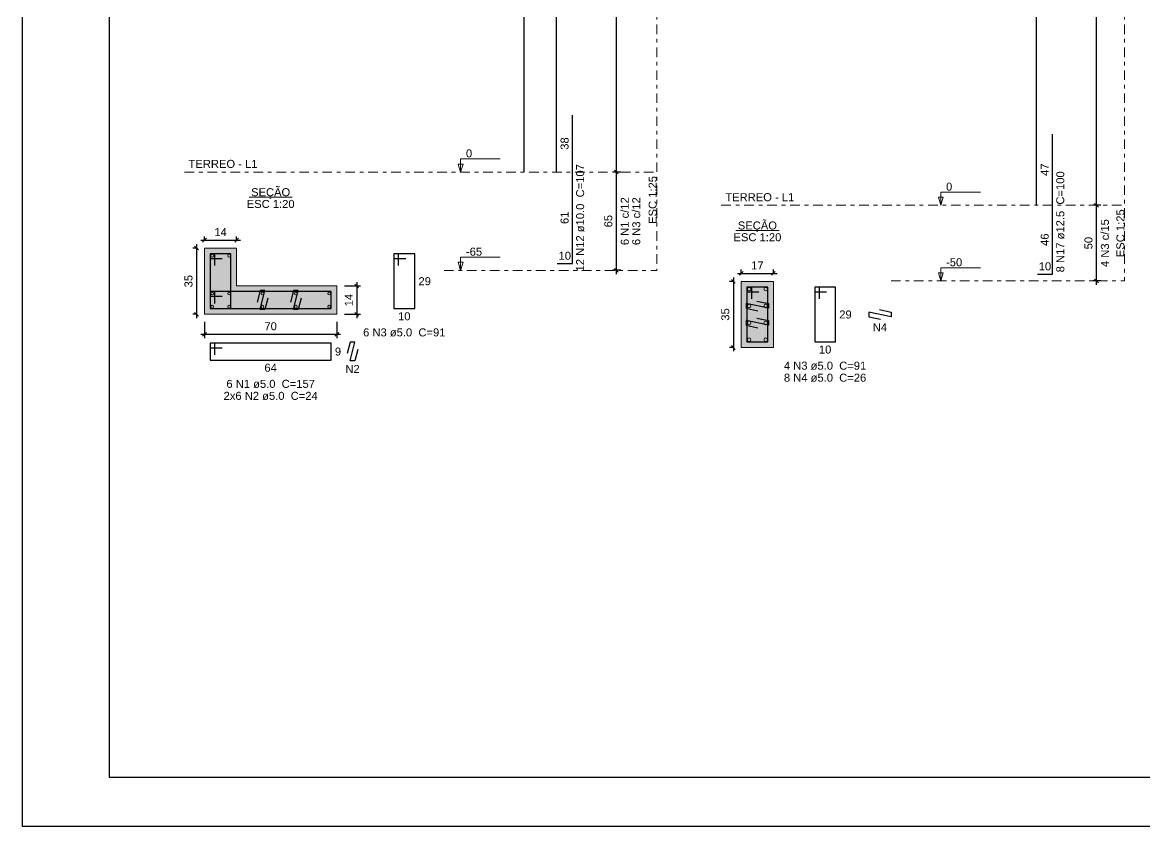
# Model space of a CAD drawing. Header units: millimetres. Extents: x -34 to 951, y -76 to 463.
# Drawn here: x 383.53 to 413.23, y -76.32 to -55.06 of the extents above; entities that cross this region are included whole.
import ezdxf

# ---------------------------------------------------------------- set-up
doc = ezdxf.new("R2010")
doc.units = ezdxf.units.MM
doc.header["$MEASUREMENT"] = 0
doc.linetypes.add('DASHDOT', pattern=[2.54, 1.27, -0.635, 0, -0.635])
doc.linetypes.add('NULL', pattern=[0])
for name, color, linetype, lineweight in [('Descrição da armadura', 7, 'Continuous', 0), ('DT-Barras na forma', 7, 'Continuous', 30), ('DT-Barras no corte', 5, 'Continuous', 5), ('DT-Barras rebatidas', 7, 'Continuous', 30), ('DT-Cotas', 7, 'Continuous', 5), ('DT-Forma', 5, 'Continuous', 5), ('DT-Hachura seção pilares', 252, 'Continuous', 5), ('DT-Pontilhado', 7, 'DASHDOT', 5), ('DT-Textos', 7, 'Continuous', 5), ('Textos armaduras', 7, 'Continuous', 0)]:
    doc.layers.add(name, color=color, linetype=linetype, lineweight=lineweight)
doc.styles.add('Arial', font='arial.ttf')
doc.dimstyles.new('UM_20.000000', dxfattribs={"dimtxt": 0.18, "dimasz": 0.1, "dimexe": 0.1, "dimexo": 0.2, "dimgap": 0, "dimtad": 1, "dimtih": 1, "dimtoh": 1, "dimdec": 1, "dimlfac": 20, "dimzin": 0, "dimdsep": 46, "dimtxsty": 'Standard', "dimcen": 0.09, "dimdle": 0.1, "dimadec": 1, "dimazin": 2, "dimtfac": 1, "dimtdec": 4, "dimtofl": 0, "dimtmove": 0, "dimatfit": 3, "dimfxl": 1, "dimtolj": 1, "dimarcsym": 0})
doc.dimstyles.new('UM_25.000000', dxfattribs={"dimtxt": 0.18, "dimasz": 0.1, "dimexe": 0.1, "dimexo": 0.2, "dimgap": 0, "dimtad": 1, "dimtih": 1, "dimtoh": 1, "dimdec": 1, "dimlfac": 25, "dimzin": 0, "dimdsep": 46, "dimtxsty": 'Standard', "dimcen": 0.09, "dimdle": 0.1, "dimadec": 1, "dimazin": 2, "dimtfac": 1, "dimtdec": 4, "dimtofl": 0, "dimtmove": 0, "dimatfit": 3, "dimfxl": 1, "dimtolj": 1, "dimarcsym": 0})

# ---------------------------------------------------------------- blocks, each defined once
blk = doc.blocks.new('_Oblique')
at = {"color": 0, "linetype": 'ByBlock', "lineweight": -2}
blk.add_line((-0.5, -0.5), (0.5, 0.5), dxfattribs=at)
blk = doc.blocks.new('*D657')
at = {"layer": 'Defpoints', "color": 0, "transparency": 16777216}
for p in [(399.252, -45.812), (399.57, -45.812), (399.57, -59.012)]:
    blk.add_point(p, dxfattribs=at)
at = {"layer": 'DT-Cotas', "color": 0, "lineweight": -2, "transparency": 16777216}
for p, q in [((399.252, -59.112), (399.252, -45.712)), ((399.37, -45.812), (399.152, -45.812)), ((399.37, -59.012), (399.152, -59.012))]:
    blk.add_line(p, q, dxfattribs=at)
at = {"layer": 'DT-Cotas', "color": 0, "lineweight": -2, "transparency": 16777216, "xscale": 0.1, "yscale": 0.1, "zscale": 0.1}
for p, rotation in [((399.252, -45.812), 90), ((399.252, -59.012), 270)]:
    blk.add_blockref('_Oblique', p, dxfattribs=dict(at, rotation=rotation))
at = {"layer": 'DT-Cotas', "color": 7, "transparency": 16777216, "insert": (399.04, -52.412), "char_height": 0.2118, "attachment_point": 5, "rotation": 90, "style": 'Arial'}
blk.add_mtext('\\A1;330', dxfattribs=at)
blk = doc.blocks.new('*D658')
at = {"layer": 'Defpoints', "color": 0, "transparency": 16777216}
for p in [(399.252, -45.812), (399.57, -45.812), (399.57, -59.012)]:
    blk.add_point(p, dxfattribs=at)
at = {"layer": 'DT-Cotas', "color": 0, "lineweight": -2, "transparency": 16777216}
for p, q in [((399.252, -59.112), (399.252, -45.712)), ((399.37, -45.812), (399.152, -45.812)), ((399.37, -59.012), (399.152, -59.012))]:
    blk.add_line(p, q, dxfattribs=at)
at = {"layer": 'DT-Cotas', "color": 0, "lineweight": -2, "transparency": 16777216, "xscale": 0.1, "yscale": 0.1, "zscale": 0.1}
for p, rotation in [((399.252, -45.812), 90), ((399.252, -59.012), 270)]:
    blk.add_blockref('_Oblique', p, dxfattribs=dict(at, rotation=rotation))
at = {"layer": 'DT-Cotas', "color": 7, "transparency": 16777216, "insert": (399.04, -52.412), "char_height": 0.2118, "attachment_point": 5, "rotation": 90, "style": 'Arial'}
blk.add_mtext('\\A1;330', dxfattribs=at)
blk = doc.blocks.new('*D659')
at = {"layer": 'Defpoints', "color": 0, "transparency": 16777216}
for p in [(399.252, -45.812), (399.57, -45.812), (399.57, -59.012)]:
    blk.add_point(p, dxfattribs=at)
at = {"layer": 'DT-Cotas', "color": 0, "lineweight": -2, "transparency": 16777216}
for p, q in [((399.252, -59.112), (399.252, -45.712)), ((399.37, -45.812), (399.152, -45.812)), ((399.37, -59.012), (399.152, -59.012))]:
    blk.add_line(p, q, dxfattribs=at)
at = {"layer": 'DT-Cotas', "color": 0, "lineweight": -2, "transparency": 16777216, "xscale": 0.1, "yscale": 0.1, "zscale": 0.1}
for p, rotation in [((399.252, -45.812), 90), ((399.252, -59.012), 270)]:
    blk.add_blockref('_Oblique', p, dxfattribs=dict(at, rotation=rotation))
blk = doc.blocks.new('*D660')
at = {"layer": 'Defpoints', "color": 0, "transparency": 16777216}
for p in [(388.353, -61.024), (388.141, -62.774), (388.353, -62.774)]:
    blk.add_point(p, dxfattribs=at)
at = {"layer": 'DT-Cotas', "color": 0, "lineweight": -2, "transparency": 16777216}
for p, q in [((388.153, -61.024), (388.041, -61.024)), ((388.141, -60.924), (388.141, -62.874)), ((388.153, -62.774), (388.041, -62.774))]:
    blk.add_line(p, q, dxfattribs=at)
at = {"layer": 'DT-Cotas', "color": 0, "lineweight": -2, "transparency": 16777216, "xscale": 0.1, "yscale": 0.1, "zscale": 0.1}
for p, rotation in [((388.141, -61.024), 90), ((388.141, -62.774), 270)]:
    blk.add_blockref('_Oblique', p, dxfattribs=dict(at, rotation=rotation))
at = {"layer": 'DT-Cotas', "color": 7, "transparency": 16777216, "insert": (387.929, -61.899), "char_height": 0.2118, "attachment_point": 5, "rotation": 90, "style": 'Arial'}
blk.add_mtext('\\A1;35', dxfattribs=at)
blk = doc.blocks.new('*D661')
at = {"layer": 'Defpoints', "color": 0, "transparency": 16777216}
for p in [(389.203, -60.813), (388.353, -61.024), (389.203, -61.024)]:
    blk.add_point(p, dxfattribs=at)
at = {"layer": 'DT-Cotas', "color": 0, "lineweight": -2, "transparency": 16777216}
for p, q in [((388.253, -60.813), (389.303, -60.813)), ((388.353, -60.824), (388.353, -60.713)), ((389.203, -60.824), (389.203, -60.713))]:
    blk.add_line(p, q, dxfattribs=at)
at = {"layer": 'DT-Cotas', "color": 0, "lineweight": -2, "transparency": 16777216, "xscale": 0.1, "yscale": 0.1, "zscale": 0.1, "rotation": 180}
blk.add_blockref('_Oblique', (388.353, -60.813), dxfattribs=at)
at = {"layer": 'DT-Cotas', "color": 0, "lineweight": -2, "transparency": 16777216, "xscale": 0.1, "yscale": 0.1, "zscale": 0.1}
blk.add_blockref('_Oblique', (389.203, -60.813), dxfattribs=at)
at = {"layer": 'DT-Cotas', "color": 7, "transparency": 16777216, "insert": (388.778, -60.601), "char_height": 0.2118, "attachment_point": 5, "style": 'Arial'}
blk.add_mtext('\\A1;14', dxfattribs=at)
blk = doc.blocks.new('*D662')
at = {"layer": 'Defpoints', "color": 0, "transparency": 16777216}
for p in [(391.853, -62.024), (391.853, -62.774), (392.382, -62.774)]:
    blk.add_point(p, dxfattribs=at)
at = {"layer": 'DT-Cotas', "color": 0, "lineweight": -2, "transparency": 16777216}
for p, q in [((392.053, -62.024), (392.482, -62.024)), ((392.382, -61.924), (392.382, -62.874)), ((392.053, -62.774), (392.482, -62.774))]:
    blk.add_line(p, q, dxfattribs=at)
at = {"layer": 'DT-Cotas', "color": 0, "lineweight": -2, "transparency": 16777216, "xscale": 0.1, "yscale": 0.1, "zscale": 0.1}
for p, rotation in [((392.382, -62.024), 90), ((392.382, -62.774), 270)]:
    blk.add_blockref('_Oblique', p, dxfattribs=dict(at, rotation=rotation))
at = {"layer": 'DT-Cotas', "color": 7, "transparency": 16777216, "insert": (392.171, -62.399), "char_height": 0.2118, "attachment_point": 5, "rotation": 90, "style": 'Arial'}
blk.add_mtext('\\A1;14', dxfattribs=at)
blk = doc.blocks.new('*D663')
at = {"layer": 'Defpoints', "color": 0, "transparency": 16777216}
for p in [(388.353, -62.774), (391.853, -62.774), (391.853, -63.304)]:
    blk.add_point(p, dxfattribs=at)
at = {"layer": 'DT-Cotas', "color": 0, "lineweight": -2, "transparency": 16777216}
for p, q in [((388.353, -62.974), (388.353, -63.404)), ((391.853, -62.974), (391.853, -63.404)), ((388.253, -63.304), (391.953, -63.304))]:
    blk.add_line(p, q, dxfattribs=at)
at = {"layer": 'DT-Cotas', "color": 0, "lineweight": -2, "transparency": 16777216, "xscale": 0.1, "yscale": 0.1, "zscale": 0.1, "rotation": 180}
blk.add_blockref('_Oblique', (388.353, -63.304), dxfattribs=at)
at = {"layer": 'DT-Cotas', "color": 0, "lineweight": -2, "transparency": 16777216, "xscale": 0.1, "yscale": 0.1, "zscale": 0.1}
blk.add_blockref('_Oblique', (391.853, -63.304), dxfattribs=at)
at = {"layer": 'DT-Cotas', "color": 7, "transparency": 16777216, "insert": (390.103, -63.092), "char_height": 0.2118, "attachment_point": 5, "style": 'Arial'}
blk.add_mtext('\\A1;70', dxfattribs=at)
blk = doc.blocks.new('*D664')
at = {"layer": 'Defpoints', "color": 0, "transparency": 16777216}
for p in [(399.252, -59.012), (399.57, -59.012), (399.57, -61.612)]:
    blk.add_point(p, dxfattribs=at)
at = {"layer": 'DT-Cotas', "color": 0, "lineweight": -2, "transparency": 16777216}
for p, q in [((399.37, -59.012), (399.152, -59.012)), ((399.252, -61.712), (399.252, -58.912)), ((399.37, -61.612), (399.152, -61.612))]:
    blk.add_line(p, q, dxfattribs=at)
at = {"layer": 'DT-Cotas', "color": 0, "lineweight": -2, "transparency": 16777216, "xscale": 0.1, "yscale": 0.1, "zscale": 0.1}
for p, rotation in [((399.252, -59.012), 90), ((399.252, -61.612), 270)]:
    blk.add_blockref('_Oblique', p, dxfattribs=dict(at, rotation=rotation))
at = {"layer": 'DT-Cotas', "color": 7, "transparency": 16777216, "insert": (399.04, -60.312), "char_height": 0.2118, "attachment_point": 5, "rotation": 90, "style": 'Arial'}
blk.add_mtext('\\A1;65', dxfattribs=at)
blk = doc.blocks.new('*D665')
at = {"layer": 'Defpoints', "color": 0, "transparency": 16777216}
for p in [(399.252, -59.012), (399.57, -59.012), (399.57, -61.612)]:
    blk.add_point(p, dxfattribs=at)
at = {"layer": 'DT-Cotas', "color": 0, "lineweight": -2, "transparency": 16777216}
for p, q in [((399.37, -59.012), (399.152, -59.012)), ((399.252, -61.712), (399.252, -58.912)), ((399.37, -61.612), (399.152, -61.612))]:
    blk.add_line(p, q, dxfattribs=at)
at = {"layer": 'DT-Cotas', "color": 0, "lineweight": -2, "transparency": 16777216, "xscale": 0.1, "yscale": 0.1, "zscale": 0.1}
for p, rotation in [((399.252, -59.012), 90), ((399.252, -61.612), 270)]:
    blk.add_blockref('_Oblique', p, dxfattribs=dict(at, rotation=rotation))
at = {"layer": 'DT-Cotas', "color": 7, "transparency": 16777216, "insert": (399.04, -60.312), "char_height": 0.2118, "attachment_point": 5, "rotation": 90, "style": 'Arial'}
blk.add_mtext('\\A1;65', dxfattribs=at)
blk = doc.blocks.new('*D666')
at = {"layer": 'Defpoints', "color": 0, "transparency": 16777216}
for p in [(399.252, -59.012), (399.57, -59.012), (399.57, -61.612)]:
    blk.add_point(p, dxfattribs=at)
at = {"layer": 'DT-Cotas', "color": 0, "lineweight": -2, "transparency": 16777216}
for p, q in [((399.37, -59.012), (399.152, -59.012)), ((399.252, -61.712), (399.252, -58.912)), ((399.37, -61.612), (399.152, -61.612))]:
    blk.add_line(p, q, dxfattribs=at)
at = {"layer": 'DT-Cotas', "color": 0, "lineweight": -2, "transparency": 16777216, "xscale": 0.1, "yscale": 0.1, "zscale": 0.1}
for p, rotation in [((399.252, -59.012), 90), ((399.252, -61.612), 270)]:
    blk.add_blockref('_Oblique', p, dxfattribs=dict(at, rotation=rotation))
blk = doc.blocks.new('*D672')
at = {"layer": 'Defpoints', "color": 0, "transparency": 16777216}
for p in [(411.959, -46.692), (412.277, -46.692), (412.277, -59.892)]:
    blk.add_point(p, dxfattribs=at)
at = {"layer": 'DT-Cotas', "color": 0, "lineweight": -2, "transparency": 16777216}
for p, q in [((411.959, -59.992), (411.959, -46.592)), ((412.077, -46.692), (411.859, -46.692)), ((412.077, -59.892), (411.859, -59.892))]:
    blk.add_line(p, q, dxfattribs=at)
at = {"layer": 'DT-Cotas', "color": 0, "lineweight": -2, "transparency": 16777216, "xscale": 0.1, "yscale": 0.1, "zscale": 0.1}
for p, rotation in [((411.959, -46.692), 90), ((411.959, -59.892), 270)]:
    blk.add_blockref('_Oblique', p, dxfattribs=dict(at, rotation=rotation))
at = {"layer": 'DT-Cotas', "color": 7, "transparency": 16777216, "insert": (411.747, -53.292), "char_height": 0.2118, "attachment_point": 5, "rotation": 90, "style": 'Arial'}
blk.add_mtext('\\A1;330', dxfattribs=at)
blk = doc.blocks.new('*D673')
at = {"layer": 'Defpoints', "color": 0, "transparency": 16777216}
for p in [(411.959, -46.692), (412.277, -46.692), (412.277, -59.892)]:
    blk.add_point(p, dxfattribs=at)
at = {"layer": 'DT-Cotas', "color": 0, "lineweight": -2, "transparency": 16777216}
for p, q in [((411.959, -59.992), (411.959, -46.592)), ((412.077, -46.692), (411.859, -46.692)), ((412.077, -59.892), (411.859, -59.892))]:
    blk.add_line(p, q, dxfattribs=at)
at = {"layer": 'DT-Cotas', "color": 0, "lineweight": -2, "transparency": 16777216, "xscale": 0.1, "yscale": 0.1, "zscale": 0.1}
for p, rotation in [((411.959, -46.692), 90), ((411.959, -59.892), 270)]:
    blk.add_blockref('_Oblique', p, dxfattribs=dict(at, rotation=rotation))
blk = doc.blocks.new('*D674')
at = {"layer": 'Defpoints', "color": 0, "transparency": 16777216}
for p in [(402.559, -61.904), (402.348, -63.654), (402.559, -63.654)]:
    blk.add_point(p, dxfattribs=at)
at = {"layer": 'DT-Cotas', "color": 0, "lineweight": -2, "transparency": 16777216}
for p, q in [((402.359, -61.904), (402.248, -61.904)), ((402.348, -61.804), (402.348, -63.754)), ((402.359, -63.654), (402.248, -63.654))]:
    blk.add_line(p, q, dxfattribs=at)
at = {"layer": 'DT-Cotas', "color": 0, "lineweight": -2, "transparency": 16777216, "xscale": 0.1, "yscale": 0.1, "zscale": 0.1}
for p, rotation in [((402.348, -61.904), 90), ((402.348, -63.654), 270)]:
    blk.add_blockref('_Oblique', p, dxfattribs=dict(at, rotation=rotation))
at = {"layer": 'DT-Cotas', "color": 7, "transparency": 16777216, "insert": (402.136, -62.779), "char_height": 0.2118, "attachment_point": 5, "rotation": 90, "style": 'Arial'}
blk.add_mtext('\\A1;35', dxfattribs=at)
blk = doc.blocks.new('*D675')
at = {"layer": 'Defpoints', "color": 0, "transparency": 16777216}
for p in [(403.409, -61.693), (402.559, -61.904), (403.409, -61.904)]:
    blk.add_point(p, dxfattribs=at)
at = {"layer": 'DT-Cotas', "color": 0, "lineweight": -2, "transparency": 16777216}
for p, q in [((402.459, -61.693), (403.509, -61.693)), ((402.559, -61.704), (402.559, -61.593)), ((403.409, -61.704), (403.409, -61.593))]:
    blk.add_line(p, q, dxfattribs=at)
at = {"layer": 'DT-Cotas', "color": 0, "lineweight": -2, "transparency": 16777216, "xscale": 0.1, "yscale": 0.1, "zscale": 0.1, "rotation": 180}
blk.add_blockref('_Oblique', (402.559, -61.693), dxfattribs=at)
at = {"layer": 'DT-Cotas', "color": 0, "lineweight": -2, "transparency": 16777216, "xscale": 0.1, "yscale": 0.1, "zscale": 0.1}
blk.add_blockref('_Oblique', (403.409, -61.693), dxfattribs=at)
at = {"layer": 'DT-Cotas', "color": 7, "transparency": 16777216, "insert": (402.984, -61.481), "char_height": 0.2118, "attachment_point": 5, "rotation": 0.0057, "style": 'Arial'}
blk.add_mtext('\\A1;17', dxfattribs=at)
blk = doc.blocks.new('*D676')
at = {"layer": 'Defpoints', "color": 0, "transparency": 16777216}
for p in [(411.959, -59.892), (412.277, -59.892), (412.277, -61.892)]:
    blk.add_point(p, dxfattribs=at)
at = {"layer": 'DT-Cotas', "color": 0, "lineweight": -2, "transparency": 16777216}
for p, q in [((412.077, -59.892), (411.859, -59.892)), ((411.959, -61.992), (411.959, -59.792)), ((412.077, -61.892), (411.859, -61.892))]:
    blk.add_line(p, q, dxfattribs=at)
at = {"layer": 'DT-Cotas', "color": 0, "lineweight": -2, "transparency": 16777216, "xscale": 0.1, "yscale": 0.1, "zscale": 0.1}
for p, rotation in [((411.959, -59.892), 90), ((411.959, -61.892), 270)]:
    blk.add_blockref('_Oblique', p, dxfattribs=dict(at, rotation=rotation))
at = {"layer": 'DT-Cotas', "color": 7, "transparency": 16777216, "insert": (411.747, -60.892), "char_height": 0.2118, "attachment_point": 5, "rotation": 90, "style": 'Arial'}
blk.add_mtext('\\A1;50', dxfattribs=at)
blk = doc.blocks.new('*D677')
at = {"layer": 'Defpoints', "color": 0, "transparency": 16777216}
for p in [(411.959, -59.892), (412.277, -59.892), (412.277, -61.892)]:
    blk.add_point(p, dxfattribs=at)
at = {"layer": 'DT-Cotas', "color": 0, "lineweight": -2, "transparency": 16777216}
for p, q in [((412.077, -59.892), (411.859, -59.892)), ((411.959, -61.992), (411.959, -59.792)), ((412.077, -61.892), (411.859, -61.892))]:
    blk.add_line(p, q, dxfattribs=at)
at = {"layer": 'DT-Cotas', "color": 0, "lineweight": -2, "transparency": 16777216, "xscale": 0.1, "yscale": 0.1, "zscale": 0.1}
for p, rotation in [((411.959, -59.892), 90), ((411.959, -61.892), 270)]:
    blk.add_blockref('_Oblique', p, dxfattribs=dict(at, rotation=rotation))

msp = doc.modelspace()

# ---------------------------------------------------------------- hatches: boundary and pattern name
at = {"layer": 'DT-Hachura seção pilares', "linetype": 'Continuous'}
for points in [[(388.3529, -62.7743), (388.3529, -62.7743), (391.8529, -62.7743), (391.8529, -62.0243), (389.2029, -62.0243), (389.2029, -61.0243), (388.3529, -61.0243), (388.3529, -62.7743)], [(402.5593, -63.6543), (402.5593, -63.6543), (403.4093, -63.6543), (403.4093, -61.9043), (402.5593, -61.9043), (402.5593, -63.6543)]]:
    msp.add_hatch(color=252, dxfattribs=at).paths.add_polyline_path(points)

# ---------------------------------------------------------------- linework, layer by layer
at = {"color": 7}
for p, q in [((383.534, -76.3225), (383.534, 7.7775)), ((385.834, -75.0225), (385.834, 6.4775)), ((500.134, -75.0225), (385.834, -75.0225)), ((502.434, -76.3225), (383.534, -76.3225))]:
    msp.add_line(p, q, dxfattribs=at)
at = {"layer": 'DT-Barras na forma'}
for points in [[(388.6279, -61.4868), (388.6279, -61.1743), (388.5029, -61.1743), (388.5029, -62.6243), (389.0529, -62.6243), (389.0529, -61.1743), (388.5029, -61.1743), (388.5029, -61.2993), (388.8154, -61.2993)], [(402.8343, -62.3668), (402.8343, -62.0543), (402.7093, -62.0543), (402.7093, -63.5043), (403.2593, -63.5043), (403.2593, -62.0543), (402.7093, -62.0543), (402.7093, -62.1793), (403.0218, -62.1793)], [(388.6279, -62.4868), (388.6279, -62.1743), (388.5029, -62.1743), (388.5029, -62.6243), (391.7029, -62.6243), (391.7029, -62.1743), (388.5029, -62.1743), (388.5029, -62.2993), (388.8154, -62.2993)], [(390.0246, -62.3462), (389.9488, -62.6493), (389.8238, -62.6493), (389.9488, -62.1493), (389.8238, -62.1493), (389.748, -62.4525)], [(390.9079, -62.3462), (390.8321, -62.6493), (390.7071, -62.6493), (390.8321, -62.1493), (390.7071, -62.1493), (390.6313, -62.4525)], [(402.9724, -62.424), (403.2781, -62.489), (403.2781, -62.614), (402.6906, -62.489), (402.6906, -62.614), (402.9962, -62.6791)], [(402.9724, -62.8738), (403.2781, -62.9389), (403.2781, -63.0639), (402.6906, -62.9389), (402.6906, -63.0639), (402.9962, -63.1289)]]:
    msp.add_lwpolyline(points, dxfattribs=at)
at = {"layer": 'DT-Barras no corte'}
for centre, radius in [((388.5529, -61.2243), 0.0375), ((389.0029, -61.2243), 0.0375), ((402.7656, -62.1106), 0.0469), ((403.2031, -62.1106), 0.0469), ((388.5529, -62.2243), 0.0375), ((389.0029, -62.2243), 0.0375), ((389.8863, -62.2243), 0.0375), ((390.7696, -62.2243), 0.0375), ((391.6529, -62.2243), 0.0375), ((388.5529, -62.5743), 0.0375), ((389.0029, -62.5743), 0.0375), ((389.8863, -62.5743), 0.0375), ((390.7696, -62.5743), 0.0375), ((391.6529, -62.5743), 0.0375), ((402.7656, -62.5564), 0.0469), ((403.2031, -62.5564), 0.0469), ((402.7656, -63.0023), 0.0469), ((403.2031, -63.0023), 0.0469), ((402.7656, -63.4481), 0.0469), ((403.2031, -63.4481), 0.0469)]:
    msp.add_circle(centre, radius, dxfattribs=at)
at = {"layer": 'DT-Barras rebatidas'}
for points in [[(397.6637, -59.0122), (397.6637, -45.8122), (397.6637, -44.3055)], [(410.3704, -59.8922), (410.3704, -46.6922), (410.3704, -44.8088)], [(396.8165, -59.0122), (396.8165, -45.9482)], [(397.6873, -61.4322), (398.0873, -61.4322), (398.0873, -59.0122), (398.0873, -57.5055)], [(410.394, -61.7122), (410.794, -61.7122), (410.794, -59.8922), (410.794, -58.0088)], [(393.4895, -61.4868), (393.4895, -61.1743), (393.3645, -61.1743), (393.3645, -62.6243), (393.9145, -62.6243), (393.9145, -61.1743), (393.3645, -61.1743), (393.3645, -61.2993), (393.677, -61.2993)], [(404.6263, -62.3668), (404.6263, -62.0543), (404.5013, -62.0543), (404.5013, -63.5043), (405.0513, -63.5043), (405.0513, -62.0543), (404.5013, -62.0543), (404.5013, -62.1793), (404.8138, -62.1793)], [(406.2152, -62.6518), (406.5209, -62.7168), (406.5209, -62.8418), (405.9334, -62.7168), (405.9334, -62.8418), (406.239, -62.9069)], [(388.6279, -63.8472), (388.6279, -63.5347), (388.5029, -63.5347), (388.5029, -63.9847), (391.7029, -63.9847), (391.7029, -63.5347), (388.5029, -63.5347), (388.5029, -63.6597), (388.8154, -63.6597)], [(392.4076, -63.7066), (392.3318, -64.0097), (392.2068, -64.0097), (392.3318, -63.5097), (392.2068, -63.5097), (392.131, -63.8129)]]:
    msp.add_lwpolyline(points, dxfattribs=at)
at = {"layer": 'DT-Forma'}
for points in [[(388.3529, -62.7743), (391.8529, -62.7743), (391.8529, -62.0243), (389.2029, -62.0243), (389.2029, -61.0243), (388.3529, -61.0243), (388.3529, -62.7743)], [(402.5593, -63.6543), (403.4093, -63.6543), (403.4093, -61.9043), (402.5593, -61.9043), (402.5593, -63.6543)]]:
    msp.add_lwpolyline(points, close=True, dxfattribs=at)
at = {"layer": 'DT-Pontilhado', "ltscale": 0.2}
for p, q in [((400.3212, -32.6122), (400.3212, -61.6122)), ((412.7002, -32.6122), (412.7002, -61.8922)), ((387.8234, -59.0122), (400.3212, -59.0122)), ((402.0298, -59.8922), (412.7002, -59.8922)), ((394.6907, -61.6122), (400.3212, -61.6122)), ((406.5209, -61.8922), (412.7002, -61.8922))]:
    msp.add_line(p, q, dxfattribs=at)
at = {"layer": 'DT-Textos'}
for p, q in [((389.5307, -59.6794), (390.6751, -59.6794)), ((402.4121, -60.5594), (403.5566, -60.5594))]:
    msp.add_line(p, q, dxfattribs=at)
for points in [[(395.1311, -59.0122), (395.1946, -58.8004), (395.0675, -58.8004), (395.1311, -59.0122), (395.1311, -58.6622), (396.1811, -58.6622)], [(407.8378, -59.8922), (407.9014, -59.6804), (407.7743, -59.6804), (407.8378, -59.8922), (407.8378, -59.5422), (408.8878, -59.5422)], [(395.1311, -61.6122), (395.1946, -61.4004), (395.0675, -61.4004), (395.1311, -61.6122), (395.1311, -61.2622), (396.1811, -61.2622)], [(407.8378, -61.8922), (407.9014, -61.6804), (407.7743, -61.6804), (407.8378, -61.8922), (407.8378, -61.5422), (408.8878, -61.5422)]]:
    msp.add_lwpolyline(points, dxfattribs=at)

# ---------------------------------------------------------------- texts
at = {"layer": 'Descrição da armadura', "linetype": 'NULL', "char_height": 0.2118, "attachment_point": 8, "rotation": 90.00021, "line_spacing_factor": 0.9, "style": 'Arial'}
for s, insert, width in [('12 N12 ø10.0  C=107', (398.4045, -60.2221), 5.673722), ('8 N17 ø12.5  C=100', (411.1119, -60.3294), 5.344721), ('6 N1 c/12', (399.5838, -60.3122), 2.57256), ('6 N3 c/12', (399.8875, -60.3121), 2.57256), ('4 N3 c/15', (412.2906, -60.8922), 2.57256)]:
    msp.add_mtext(s, dxfattribs=dict(at, insert=insert, width=width))
at = {"layer": 'Descrição da armadura', "linetype": 'NULL', "char_height": 0.2118, "attachment_point": 8, "line_spacing_factor": 0.9, "style": 'Arial'}
for s, insert, width in [('6 N3 ø5.0  C=91', (393.6394, -63.3652), 4.35772), ('N4', (406.2268, -63.2242), 0.756475), ('N2', (392.2694, -64.3272), 0.756475), ('4 N3 ø5.0  C=91', (404.7758, -64.2452), 4.35772), ('8 N4 ø5.0  C=26', (404.7758, -64.5632), 4.39772), ('6 N1 ø5.0  C=157', (390.1034, -64.7262), 4.686721), ('2x6 N2 ø5.0  C=24', (390.1034, -65.0432), 5.022789)]:
    msp.add_mtext(s, dxfattribs=dict(at, insert=insert, width=width))
at = {"layer": 'DT-Textos', "linetype": 'NULL', "char_height": 0.2118, "line_spacing_factor": 0.798, "style": 'Arial'}
for s, insert, width, attachment_point in [('0', (395.2714, -58.6272), 0.329, 7), ('TERREO - L1', (387.9294, -58.9062), 3.650321, 7), ('SEÇÃO', (390.1034, -59.7171), 2.072476, 8), ('0', (407.9778, -59.5072), 0.329, 7), ('TERREO - L1', (402.1358, -59.7862), 3.650321, 7), ('ESC 1:20', (390.1034, -59.9652), 2.532883, 8), ('SEÇÃO', (402.9848, -60.5971), 2.072476, 8), ('ESC 1:20', (402.9848, -60.8452), 2.532883, 8), ('-65', (395.2714, -61.2272), 0.854949, 7), ('-50', (407.9778, -61.5072), 0.854949, 7)]:
    msp.add_mtext(s, dxfattribs=dict(at, insert=insert, width=width, attachment_point=attachment_point))
at = {"layer": 'DT-Textos', "linetype": 'NULL', "char_height": 0.2118, "width": 2.532883, "attachment_point": 9, "rotation": 90.00021, "line_spacing_factor": 0.798, "style": 'Arial'}
for insert in [(400.3215, -59.1181), (412.6999, -59.9981)]:
    msp.add_mtext('ESC 1:25', dxfattribs=dict(at, insert=insert))
at = {"layer": 'Textos armaduras', "linetype": 'NULL', "char_height": 0.2118, "width": 1.058001, "attachment_point": 8, "rotation": 90.00021, "line_spacing_factor": 0.9, "style": 'Arial'}
for s, insert in [('38', (397.99, -58.2589)), ('47', (410.6967, -58.9505)), ('61', (397.99, -60.2222)), ('46', (410.6967, -60.8022))]:
    msp.add_mtext(s, dxfattribs=dict(at, insert=insert))
at = {"layer": 'Textos armaduras', "linetype": 'NULL', "char_height": 0.2118, "line_spacing_factor": 0.9, "style": 'Arial'}
for s, insert, width, attachment_point in [('10', (397.8873, -61.3349), 1.058001, 8), ('10', (410.594, -61.6149), 1.058001, 8), ('29', (394.0145, -61.7934), 1.058001, 1), ('10', (393.6395, -62.7216), 1.058001, 2), ('29', (405.1513, -62.6734), 1.058001, 1), ('9', (391.8029, -63.6538), 0.729, 1), ('10', (404.7763, -63.6016), 1.058001, 2), ('64', (390.1029, -64.082), 1.058001, 2)]:
    msp.add_mtext(s, dxfattribs=dict(at, insert=insert, width=width, attachment_point=attachment_point))

# ---------------------------------------------------------------- dimensions: what is measured, and where the dimension line sits
at = {"layer": 'DT-Cotas'}
for base, p1, p2, dimstyle, override, picture, middle in [((399.2522, -45.8122), (399.5699, -59.0122), (399.5699, -45.8122), 'UM_25.000000', {"dimtxt": 0.2118, "dimasz": 0.1, "dimexe": 0.1, "dimexo": 0.2, "dimtad": 1, "dimtih": 0, "dimtoh": 0, "dimdec": 1, "dimlfac": 25, "dimzin": 8, "dimtxsty": 'Arial', "dimblk": 'Oblique', "dimblk1": 'Oblique', "dimblk2": 'Oblique', "dimsah": 1, "dimdle": 0.1, "dimse1": 0, "dimse2": 0, "dimclrt": 7, "dimadec": 1, "dimazin": 3, "dimtmove": 2, "dimldrblk": 'Oblique'}, '*D657', (399.0404, -52.4122)), ((399.2522, -45.8122), (399.5699, -59.0122), (399.5699, -45.8122), 'UM_25.000000', {"dimtxt": 0.2118, "dimasz": 0.1, "dimexe": 0.1, "dimexo": 0.2, "dimtad": 1, "dimtih": 0, "dimtoh": 0, "dimdec": 1, "dimlfac": 25, "dimzin": 8, "dimtxsty": 'Arial', "dimblk": 'Oblique', "dimblk1": 'Oblique', "dimblk2": 'Oblique', "dimsah": 1, "dimdle": 0.1, "dimse1": 0, "dimse2": 0, "dimclrt": 7, "dimadec": 1, "dimazin": 3, "dimtmove": 2, "dimldrblk": 'Oblique'}, '*D658', (399.0404, -52.4122)), ((411.9589, -46.6922), (412.2766, -59.8922), (412.2766, -46.6922), 'UM_25.000000', {"dimtxt": 0.2118, "dimasz": 0.1, "dimexe": 0.1, "dimexo": 0.2, "dimtad": 1, "dimtih": 0, "dimtoh": 0, "dimdec": 1, "dimlfac": 25, "dimzin": 8, "dimtxsty": 'Arial', "dimblk": 'Oblique', "dimblk1": 'Oblique', "dimblk2": 'Oblique', "dimsah": 1, "dimdle": 0.1, "dimse1": 0, "dimse2": 0, "dimclrt": 7, "dimadec": 1, "dimazin": 3, "dimtmove": 2, "dimldrblk": 'Oblique'}, '*D672', (411.7471, -53.2922)), ((399.2522, -59.0122), (399.5699, -61.6122), (399.5699, -59.0122), 'UM_25.000000', {"dimtxt": 0.2118, "dimasz": 0.1, "dimexe": 0.1, "dimexo": 0.2, "dimtad": 1, "dimtih": 0, "dimtoh": 0, "dimdec": 1, "dimlfac": 25, "dimzin": 8, "dimtxsty": 'Arial', "dimblk": 'Oblique', "dimblk1": 'Oblique', "dimblk2": 'Oblique', "dimsah": 1, "dimdle": 0.1, "dimse1": 0, "dimse2": 0, "dimclrt": 7, "dimadec": 1, "dimazin": 3, "dimtmove": 2, "dimldrblk": 'Oblique'}, '*D664', (399.0404, -60.3122)), ((399.2522, -59.0122), (399.5699, -61.6122), (399.5699, -59.0122), 'UM_25.000000', {"dimtxt": 0.2118, "dimasz": 0.1, "dimexe": 0.1, "dimexo": 0.2, "dimtad": 1, "dimtih": 0, "dimtoh": 0, "dimdec": 1, "dimlfac": 25, "dimzin": 8, "dimtxsty": 'Arial', "dimblk": 'Oblique', "dimblk1": 'Oblique', "dimblk2": 'Oblique', "dimsah": 1, "dimdle": 0.1, "dimse1": 0, "dimse2": 0, "dimclrt": 7, "dimadec": 1, "dimazin": 3, "dimtmove": 2, "dimldrblk": 'Oblique'}, '*D665', (399.0404, -60.3122)), ((411.9589, -59.8922), (412.2766, -61.8922), (412.2766, -59.8922), 'UM_25.000000', {"dimtxt": 0.2118, "dimasz": 0.1, "dimexe": 0.1, "dimexo": 0.2, "dimtad": 1, "dimtih": 0, "dimtoh": 0, "dimdec": 1, "dimlfac": 25, "dimzin": 8, "dimtxsty": 'Arial', "dimblk": 'Oblique', "dimblk1": 'Oblique', "dimblk2": 'Oblique', "dimsah": 1, "dimdle": 0.1, "dimse1": 0, "dimse2": 0, "dimclrt": 7, "dimadec": 1, "dimazin": 3, "dimtmove": 2, "dimldrblk": 'Oblique'}, '*D676', (411.7471, -60.8922)), ((388.1411, -62.7743), (388.3529, -61.0243), (388.3529, -62.7743), 'UM_20.000000', {"dimtxt": 0.2118, "dimasz": 0.1, "dimexe": 0.1, "dimexo": 0.2, "dimtad": 1, "dimtih": 0, "dimtoh": 0, "dimdec": 1, "dimlfac": 20, "dimzin": 8, "dimtxsty": 'Arial', "dimblk": 'Oblique', "dimblk1": 'Oblique', "dimblk2": 'Oblique', "dimsah": 1, "dimdle": 0.1, "dimse1": 0, "dimse2": 0, "dimclrt": 7, "dimadec": 1, "dimazin": 3, "dimtmove": 2, "dimldrblk": 'Oblique'}, '*D660', (387.9293, -61.8993)), ((402.3475, -63.6543), (402.5593, -61.9043), (402.5593, -63.6543), 'UM_20.000000', {"dimtxt": 0.2118, "dimasz": 0.1, "dimexe": 0.1, "dimexo": 0.2, "dimtad": 1, "dimtih": 0, "dimtoh": 0, "dimdec": 1, "dimlfac": 20, "dimzin": 8, "dimtxsty": 'Arial', "dimblk": 'Oblique', "dimblk1": 'Oblique', "dimblk2": 'Oblique', "dimsah": 1, "dimdle": 0.1, "dimse1": 0, "dimse2": 0, "dimclrt": 7, "dimadec": 1, "dimazin": 3, "dimtmove": 2, "dimldrblk": 'Oblique'}, '*D674', (402.1357, -62.7793))]:
    dim = msp.add_linear_dim(base=base, p1=p1, p2=p2, angle=90, dimstyle=dimstyle, override=override, dxfattribs=at)
    dim.commit()
    dim.dimension.update_dxf_attribs({"geometry": picture, "text_midpoint": middle, "dimtype": 160, "text_rotation": 90})
for base, p1, p2, text, dimstyle, override, picture, middle in [((399.2522, -45.8122), (399.5699, -59.0122), (399.5699, -45.8122), ' ', 'UM_25.000000', {"dimtxt": 0.2118, "dimasz": 0.1, "dimexe": 0.1, "dimexo": 0.2, "dimtad": 1, "dimtih": 0, "dimtoh": 0, "dimdec": 1, "dimlfac": 25, "dimzin": 8, "dimtxsty": 'Arial', "dimblk": 'Oblique', "dimblk1": 'Oblique', "dimblk2": 'Oblique', "dimsah": 1, "dimdle": 0.1, "dimse1": 0, "dimse2": 0, "dimclrt": 256, "dimadec": 1, "dimazin": 3, "dimtmove": 2, "dimldrblk": 'Oblique'}, '*D659', (399.1463, -52.4122)), ((411.9589, -46.6922), (412.2766, -59.8922), (412.2766, -46.6922), ' ', 'UM_25.000000', {"dimtxt": 0.2118, "dimasz": 0.1, "dimexe": 0.1, "dimexo": 0.2, "dimtad": 1, "dimtih": 0, "dimtoh": 0, "dimdec": 1, "dimlfac": 25, "dimzin": 8, "dimtxsty": 'Arial', "dimblk": 'Oblique', "dimblk1": 'Oblique', "dimblk2": 'Oblique', "dimsah": 1, "dimdle": 0.1, "dimse1": 0, "dimse2": 0, "dimclrt": 256, "dimadec": 1, "dimazin": 3, "dimtmove": 2, "dimldrblk": 'Oblique'}, '*D673', (411.853, -53.2922)), ((399.2522, -59.0122), (399.5699, -61.6122), (399.5699, -59.0122), ' ', 'UM_25.000000', {"dimtxt": 0.2118, "dimasz": 0.1, "dimexe": 0.1, "dimexo": 0.2, "dimtad": 1, "dimtih": 0, "dimtoh": 0, "dimdec": 1, "dimlfac": 25, "dimzin": 8, "dimtxsty": 'Arial', "dimblk": 'Oblique', "dimblk1": 'Oblique', "dimblk2": 'Oblique', "dimsah": 1, "dimdle": 0.1, "dimse1": 0, "dimse2": 0, "dimclrt": 256, "dimadec": 1, "dimazin": 3, "dimtmove": 2, "dimldrblk": 'Oblique'}, '*D666', (399.1463, -60.3122)), ((411.9589, -59.8922), (412.2766, -61.8922), (412.2766, -59.8922), ' ', 'UM_25.000000', {"dimtxt": 0.2118, "dimasz": 0.1, "dimexe": 0.1, "dimexo": 0.2, "dimtad": 1, "dimtih": 0, "dimtoh": 0, "dimdec": 1, "dimlfac": 25, "dimzin": 8, "dimtxsty": 'Arial', "dimblk": 'Oblique', "dimblk1": 'Oblique', "dimblk2": 'Oblique', "dimsah": 1, "dimdle": 0.1, "dimse1": 0, "dimse2": 0, "dimclrt": 256, "dimadec": 1, "dimazin": 3, "dimtmove": 2, "dimldrblk": 'Oblique'}, '*D677', (411.853, -60.8922)), ((392.3824, -62.7743), (391.8529, -62.0243), (391.8529, -62.7743), '14', 'UM_20.000000', {"dimtxt": 0.2118, "dimasz": 0.1, "dimexe": 0.1, "dimexo": 0.2, "dimtad": 1, "dimtih": 0, "dimtoh": 0, "dimdec": 1, "dimlfac": 20, "dimzin": 8, "dimtxsty": 'Arial', "dimblk": 'Oblique', "dimblk1": 'Oblique', "dimblk2": 'Oblique', "dimsah": 1, "dimdle": 0.1, "dimse1": 0, "dimse2": 0, "dimclrt": 7, "dimadec": 1, "dimazin": 3, "dimtmove": 2, "dimldrblk": 'Oblique'}, '*D662', (392.1706, -62.3993))]:
    dim = msp.add_linear_dim(base=base, p1=p1, p2=p2, angle=90, text=text, dimstyle=dimstyle, override=override, dxfattribs=at)
    dim.commit()
    dim.dimension.update_dxf_attribs({"geometry": picture, "text_midpoint": middle, "dimtype": 160, "text_rotation": 90})
dim = msp.add_linear_dim(base=(389.2029, -60.8125), p1=(388.3529, -61.0243), p2=(389.2029, -61.0243), text='14', dimstyle='UM_20.000000', override={"dimtxt": 0.2118, "dimasz": 0.1, "dimexe": 0.1, "dimexo": 0.2, "dimtad": 1, "dimtih": 0, "dimtoh": 0, "dimdec": 1, "dimlfac": 20, "dimzin": 8, "dimtxsty": 'Arial', "dimblk": 'Oblique', "dimblk1": 'Oblique', "dimblk2": 'Oblique', "dimsah": 1, "dimdle": 0.1, "dimse1": 0, "dimse2": 0, "dimclrt": 7, "dimadec": 1, "dimazin": 3, "dimtmove": 2, "dimldrblk": 'Oblique'}, dxfattribs=at)
dim.commit()
dim.dimension.update_dxf_attribs({"geometry": '*D661', "text_midpoint": (388.7779, -60.6007), "dimtype": 160})
dim = msp.add_linear_dim(base=(403.4093, -61.6925), p1=(402.5593, -61.9043), p2=(403.4093, -61.9043), dimstyle='UM_20.000000', override={"dimtxt": 0.2118, "dimasz": 0.1, "dimexe": 0.1, "dimexo": 0.2, "dimtad": 1, "dimtih": 0, "dimtoh": 0, "dimdec": 1, "dimlfac": 20, "dimzin": 8, "dimtxsty": 'Arial', "dimblk": 'Oblique', "dimblk1": 'Oblique', "dimblk2": 'Oblique', "dimsah": 1, "dimdle": 0.1, "dimse1": 0, "dimse2": 0, "dimclrt": 7, "dimadec": 1, "dimazin": 3, "dimtmove": 2, "dimldrblk": 'Oblique'}, dxfattribs=at)
dim.commit()
dim.dimension.update_dxf_attribs({"geometry": '*D675', "text_midpoint": (402.9843, -61.4807), "dimtype": 160, "text_rotation": 0.00573})
dim = msp.add_linear_dim(base=(391.8529, -63.3038), p1=(388.3529, -62.7743), p2=(391.8529, -62.7743), dimstyle='UM_20.000000', override={"dimtxt": 0.2118, "dimasz": 0.1, "dimexe": 0.1, "dimexo": 0.2, "dimtad": 1, "dimtih": 0, "dimtoh": 0, "dimdec": 1, "dimlfac": 20, "dimzin": 8, "dimtxsty": 'Arial', "dimblk": 'Oblique', "dimblk1": 'Oblique', "dimblk2": 'Oblique', "dimsah": 1, "dimdle": 0.1, "dimse1": 0, "dimse2": 0, "dimclrt": 7, "dimadec": 1, "dimazin": 3, "dimtmove": 2, "dimldrblk": 'Oblique'}, dxfattribs=at)
dim.commit()
dim.dimension.update_dxf_attribs({"geometry": '*D663', "text_midpoint": (390.1029, -63.092), "dimtype": 160})

doc.saveas('drawing.dxf')
